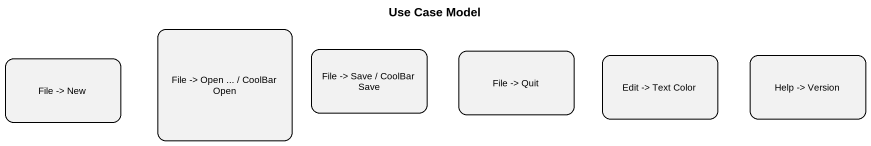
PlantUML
@startuml
title Use Case Model
hide empty description
state "File -> Open ... / CoolBar Open" as File_Open_CoolBar_Open
state "File -> New" as File_New
state "File -> Save / CoolBar Save" as File_Save_CoolBar_Save
state "File -> Quit" as File_Quit
state "Edit -> Text Color" as Edit_Text_Color
state "Help -> Version" as Help_Version
@enduml
